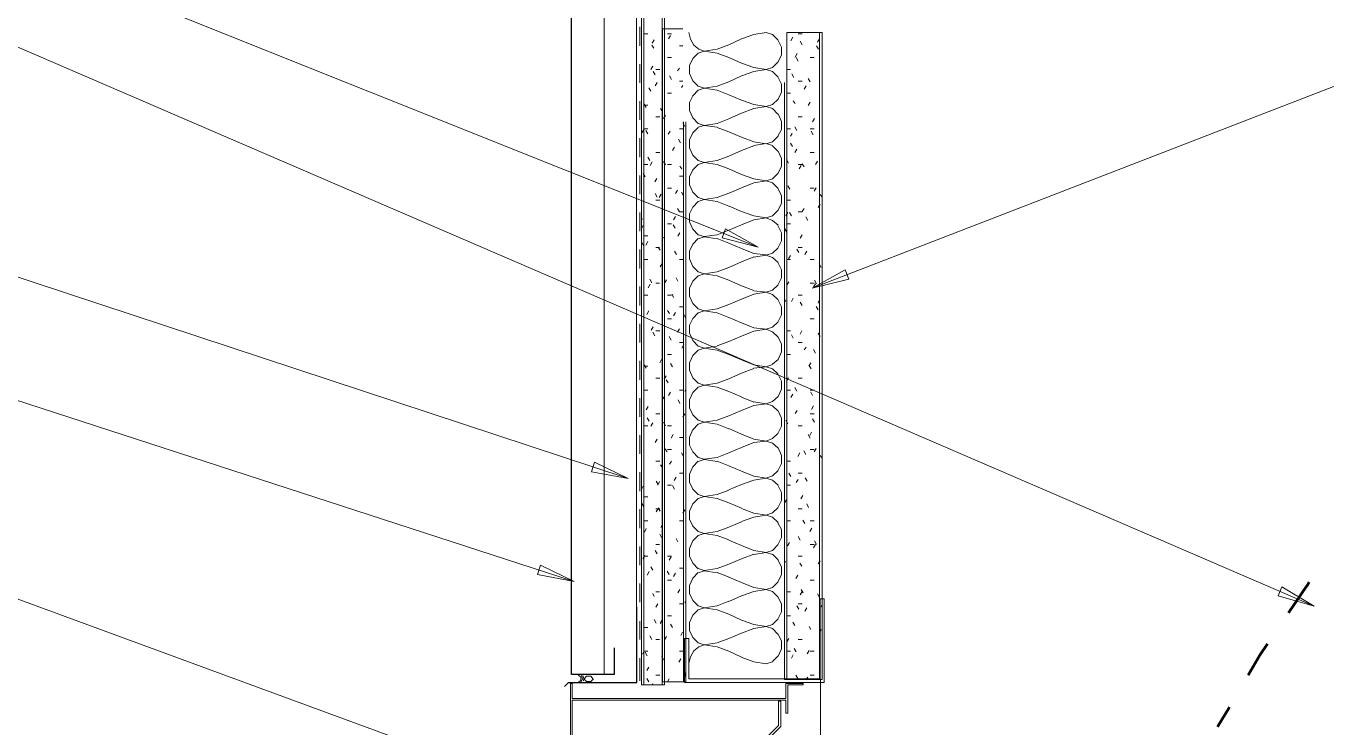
# Model space of a CAD drawing. Header units: inches. Extents: x -293 to 39679, y -468 to 488.
# Drawn here: x 424.89 to 460.71, y 441.72 to 461.05 of the extents above; entities that cross this region are included whole.
import ezdxf

# ---------------------------------------------------------------- set-up
doc = ezdxf.new("R2010")
doc.units = ezdxf.units.IN
doc.header["$MEASUREMENT"] = 0
doc.layers.add('PDF_Geometry', color=7, linetype='Continuous')

msp = doc.modelspace()

# ---------------------------------------------------------------- linework, layer by layer
at = {"layer": 'PDF_Geometry', "lineweight": 9}
for points in [[(446.55499, 453.82611), (498.88664, 474.08484)], [(441.8478, 469.49966), (441.8478, 442.88388)], [(441.91591, 442.88388), (441.91591, 469.49966)], [(442.42075, 442.88388), (442.42075, 469.49966)], [(442.48886, 460.97386), (442.48886, 469.49966)], [(440.82471, 468.77697), (440.82471, 443.17094)], [(441.71201, 443.06327), (441.71201, 466.10414)], [(445.06793, 454.95881), (418.19299, 465.70833)], [(460.387, 445.0526), (417.75562, 463.45576)], [(441.91675, 460.83852), (442.02585, 460.83852)], [(442.99403, 460.97416), (442.43466, 460.97416)], [(442.43466, 460.97416), (442.43466, 442.96742)], [(442.48932, 460.97416), (442.48932, 442.96742)], [(442.57151, 460.83852), (442.68077, 460.83852)], [(442.65277, 460.79627), (442.59815, 460.70092)], [(443.15766, 460.87855), (443.19872, 460.68779)], [(444.2625, 460.53749), (444.60352, 460.70065)], [(444.60321, 460.70012), (444.94423, 460.82295)], [(444.94491, 460.82358), (445.28583, 460.87855)], [(445.28583, 460.87855), (445.46317, 460.82358)], [(445.46271, 460.82295), (445.61269, 460.67265)], [(446.82737, 460.87855), (445.8589, 460.87855)], [(445.8589, 460.87855), (445.8589, 443.03514)], [(446.02297, 460.7429), (445.96835, 460.64758)], [(446.1731, 460.83852), (446.28221, 460.83852)], [(446.75886, 460.70065), (446.70442, 460.60534)], [(446.75915, 460.87855), (446.75915, 443.03514)], [(446.82737, 443.03514), (446.82737, 460.87855)], [(442.1885, 460.44043), (442.13394, 460.52276)], [(442.20283, 460.67397), (442.14823, 460.57867)], [(442.89815, 460.50942), (442.99355, 460.50942)], [(443.19853, 460.68731), (443.294, 460.52416)], [(443.29353, 460.52276), (443.42995, 460.41298)], [(443.58083, 460.36043), (443.41707, 460.30558)], [(443.43007, 460.4138), (443.58015, 460.35894)], [(443.58015, 460.35894), (443.93484, 460.4138)], [(443.93544, 460.30558), (443.58083, 460.36043)], [(443.93569, 460.41563), (444.2631, 460.53833)], [(445.61335, 460.67397), (445.70881, 460.46883)], [(445.70889, 460.46939), (445.70889, 460.2515)], [(446.2823, 460.53866), (446.22771, 460.63394)], [(446.73157, 460.41418), (446.67701, 460.50942)], [(442.57093, 460.18254), (442.68008, 460.18254)], [(443.26697, 460.15586), (443.17154, 459.96563)], [(443.4166, 460.30484), (443.26643, 460.15483)], [(444.26231, 460.18225), (443.93487, 460.30484)], [(444.60368, 460.0326), (444.26253, 460.18254)], [(444.94532, 459.91109), (444.6042, 460.03356)], [(445.61346, 460.06024), (445.46326, 459.91037)], [(445.70909, 460.25147), (445.61346, 460.06118)], [(446.14515, 460.2915), (446.09047, 460.19634)], [(446.17242, 460.08742), (446.11793, 460.18254)], [(446.49988, 460.18254), (446.60903, 460.18254)], [(442.16203, 459.95128), (442.10742, 459.85624)], [(442.2296, 459.70509), (442.17503, 459.80007)], [(442.24378, 459.85566), (442.35295, 459.85566)], [(442.68012, 459.58283), (442.62557, 459.67777)], [(442.89822, 459.89569), (442.84363, 459.81355)], [(443.17146, 459.96462), (443.17146, 459.74715)], [(443.17156, 459.7467), (443.26717, 459.54229)], [(444.26258, 459.51363), (444.60357, 459.67777)], [(444.60344, 459.67772), (444.94442, 459.80007)], [(445.28535, 459.85427), (444.94439, 459.90903)], [(444.945, 459.80091), (445.28606, 459.85566)], [(445.46268, 459.90903), (445.28535, 459.85427)], [(445.28606, 459.85566), (445.46335, 459.80091)], [(445.46282, 459.80007), (445.61286, 459.65035)], [(445.61338, 459.65109), (445.70896, 459.44674)], [(445.85899, 459.85566), (445.95448, 459.85566)], [(446.05025, 459.6384), (445.99569, 459.73336)], [(442.10739, 459.25607), (442.05291, 459.35089)], [(442.2842, 459.49988), (442.22969, 459.405)], [(442.89886, 459.52879), (442.99439, 459.52879)], [(442.99342, 459.4176), (442.95243, 459.36295)], [(443.41674, 459.28196), (443.26667, 459.13253)], [(443.26709, 459.54213), (443.41715, 459.39255)], [(443.41662, 459.39092), (443.58026, 459.33627)], [(443.58088, 459.33755), (443.41727, 459.28291)], [(443.58026, 459.33627), (443.93501, 459.39092)], [(443.93556, 459.28291), (443.58088, 459.33755)], [(443.93472, 459.391), (444.26214, 459.51322)], [(444.26254, 459.15985), (443.93508, 459.28196)], [(445.70899, 459.44651), (445.70899, 459.22786)], [(445.79015, 459.49988), (445.79015, 443.03469)], [(446.17296, 459.52879), (446.28216, 459.52879)], [(446.39045, 459.40426), (446.3358, 459.30942)], [(446.49942, 459.51392), (446.44488, 459.60884)], [(442.57058, 459.19968), (442.67981, 459.19968)], [(443.17148, 458.94174), (443.17148, 458.72351)], [(443.26725, 459.13298), (443.1717, 458.94188)], [(444.60384, 459.0103), (444.26273, 459.15966)], [(444.94428, 458.88647), (444.6032, 459.00845)], [(445.61351, 459.03736), (445.46342, 458.88807)], [(445.70925, 459.22859), (445.61367, 459.03743)], [(445.84475, 459.19968), (445.95381, 459.19968)], [(446.09034, 458.91325), (446.03577, 458.99511)], [(446.50001, 458.95508), (446.44545, 458.8588)], [(441.91611, 458.87281), (442.0252, 458.87281)], [(441.98395, 458.80323), (441.9294, 458.89949)], [(442.43436, 458.6954), (442.37984, 458.77719)], [(442.43419, 458.69491), (442.43419, 458.69491)], [(442.51593, 458.5993), (442.46145, 458.50314)], [(443.17181, 458.72382), (443.26721, 458.5186)], [(444.26278, 458.49139), (444.60372, 458.65489)], [(444.60346, 458.65371), (444.94456, 458.77719)], [(445.28557, 458.8316), (444.94449, 458.88615)], [(444.94504, 458.77825), (445.28621, 458.83278)], [(445.46285, 458.88615), (445.28557, 458.8316)], [(445.28621, 458.83278), (445.46345, 458.77825)], [(445.46302, 458.77719), (445.61296, 458.62645)], [(445.61365, 458.62821), (445.70918, 458.42305)], [(441.91563, 458.20349), (441.86107, 458.10748)], [(441.91658, 458.21905), (442.02572, 458.21905)], [(442.24374, 458.54593), (442.35285, 458.54593)], [(442.89896, 458.21905), (443.0081, 458.21905)], [(443.04827, 458.28531), (442.99367, 458.38138)], [(443.00811, 458.41029), (443.00811, 442.96798)], [(443.07633, 442.96798), (443.07633, 458.41029)], [(443.41685, 458.25908), (443.26672, 458.10863)], [(443.26725, 458.51925), (443.41737, 458.36865)], [(443.4167, 458.36804), (443.58049, 458.3136)], [(443.58105, 458.31467), (443.41729, 458.26024)], [(443.58049, 458.3136), (443.93515, 458.36804)], [(443.93579, 458.26024), (443.58105, 458.31467)], [(443.93488, 458.36699), (444.2623, 458.49034)], [(444.26254, 458.13584), (443.93524, 458.25908)], [(445.70811, 458.20349), (445.61258, 458.01307)], [(445.70915, 458.42363), (445.70915, 458.20583)], [(445.84562, 458.21905), (445.95475, 458.21905)], [(446.13141, 458.17639), (446.07683, 458.27242)], [(446.17273, 458.54593), (446.28184, 458.54593)], [(446.50043, 458.21905), (446.60957, 458.21905)], [(446.62222, 458.50368), (446.56759, 458.40756)], [(442.02502, 458.0808), (441.97046, 458.1768)], [(442.63929, 458.15012), (442.58473, 458.06853)], [(442.92596, 457.83629), (442.87145, 457.9322)], [(443.17162, 457.91886), (443.17162, 457.69988)], [(443.26732, 458.11009), (443.17183, 457.91975)], [(444.60392, 457.9864), (444.26286, 458.13678)], [(444.94431, 457.86246), (444.60329, 457.98557)], [(445.28568, 457.80893), (444.94466, 457.86327)], [(445.46306, 457.86327), (445.28568, 457.80893)], [(445.61377, 458.01448), (445.46363, 457.86417)], [(446.00841, 458.09453), (445.9537, 458.01296)], [(446.58184, 458.05413), (446.52729, 458.15012)], [(442.24347, 457.56307), (442.35265, 457.56307)], [(442.76253, 457.71428), (442.70791, 457.61845)], [(443.17067, 457.69872), (443.26617, 457.4943)], [(443.26617, 457.49414), (443.41633, 457.34414)], [(444.26296, 457.46859), (444.60414, 457.61867)], [(444.60371, 457.61853), (444.94475, 457.75431)], [(444.9453, 457.75558), (445.28626, 457.8099)], [(445.28626, 457.8099), (445.4636, 457.75558)], [(445.46309, 457.75431), (445.61325, 457.60415)], [(445.61379, 457.60532), (445.70926, 457.40098)], [(446.00924, 457.72737), (445.95459, 457.82324)], [(446.13149, 457.65869), (446.07688, 457.56288)], [(446.49974, 457.56307), (446.60892, 457.56307)], [(441.91625, 457.2362), (442.02545, 457.2362)], [(442.08006, 457.34505), (442.02549, 457.44077)], [(442.14861, 457.30513), (442.09407, 457.20945)], [(442.51683, 457.22279), (442.46229, 457.31847)], [(442.57115, 457.2362), (442.68035, 457.2362)], [(442.96614, 457.11266), (442.91147, 457.19395)], [(443.41703, 457.2362), (443.26686, 457.08634)], [(443.57996, 457.28956), (443.41636, 457.23535)], [(443.41685, 457.34516), (443.58049, 457.29093)], [(443.93474, 457.23535), (443.57996, 457.28956)], [(443.58049, 457.29093), (443.93519, 457.34516)], [(443.93495, 457.34459), (444.26237, 457.46746)], [(444.26275, 457.11344), (443.9353, 457.2362)], [(444.60404, 456.96411), (444.26304, 457.1139)], [(445.70832, 457.18061), (445.61284, 456.98934)], [(445.70933, 457.40075), (445.70933, 457.1822)], [(445.89933, 457.27614), (445.84478, 457.37184)], [(446.1726, 457.2362), (446.2818, 457.2362)], [(446.2549, 457.20951), (446.20023, 457.11387)], [(446.33623, 457.16823), (446.2817, 457.24954)], [(446.70475, 457.33181), (446.65021, 457.23613)], [(441.95667, 456.89381), (441.90204, 456.98937)], [(442.2707, 456.85373), (442.21626, 456.75822)], [(442.89885, 456.90932), (443.00791, 456.90932)], [(443.26629, 457.08499), (443.17085, 456.8938)], [(443.17183, 456.89598), (443.17183, 456.67786)], [(444.94453, 456.84006), (444.60341, 456.96269)], [(444.94422, 456.73069), (445.28526, 456.78479)], [(445.28579, 456.78627), (444.94483, 456.84039)], [(445.28526, 456.78479), (445.46254, 456.73069)], [(445.46311, 456.84039), (445.28579, 456.78627)], [(445.61267, 456.98937), (445.46264, 456.83966)], [(441.48009, 448.57349), (417.75648, 456.40455)], [(442.28461, 456.33588), (442.2301, 456.43123)], [(442.39389, 456.41789), (442.33938, 456.32254)], [(442.57054, 456.58022), (442.67963, 456.58022)], [(442.84405, 456.52685), (442.78952, 456.43146)], [(443.00721, 456.37589), (442.95253, 456.47126)], [(443.17092, 456.67584), (443.26636, 456.47063)], [(443.2663, 456.47126), (443.41651, 456.32185)], [(443.9352, 456.3222), (444.2626, 456.44457)], [(444.26319, 456.4463), (444.60415, 456.59578)], [(444.60381, 456.59459), (444.94494, 456.73143)], [(445.46332, 456.73143), (445.61336, 456.58186)], [(445.6127, 456.58022), (445.70827, 456.37509)], [(445.94044, 456.55372), (445.88588, 456.64915)], [(446.49938, 456.58022), (446.60863, 456.58022)], [(446.66418, 456.59578), (446.60963, 456.50037)], [(446.82772, 456.33622), (446.77321, 456.40455)], [(442.24333, 456.25334), (442.35259, 456.25334)], [(443.26645, 456.06211), (443.17092, 455.87167)], [(443.41708, 456.21331), (443.26702, 456.06246)], [(443.58022, 456.26668), (443.41647, 456.21268)], [(443.41704, 456.32227), (443.58067, 456.26826)], [(443.93488, 456.21268), (443.58022, 456.26668)], [(443.58067, 456.26826), (443.9354, 456.32227)], [(444.26296, 456.09104), (443.93553, 456.21331)], [(444.60429, 455.94023), (444.26321, 456.09101)], [(445.70848, 456.15772), (445.6129, 455.96721)], [(445.70827, 456.37564), (445.70827, 456.15796)], [(445.84497, 456.25334), (445.95408, 456.25334)], [(446.77264, 456.14438), (446.71803, 456.04913)], [(441.8747, 455.72136), (441.84743, 455.77525)], [(442.78969, 455.80416), (442.73499, 455.70904)], [(442.89857, 455.92688), (442.84399, 456.02208)], [(442.89849, 455.92646), (443.00762, 455.92646)], [(443.17087, 455.87087), (443.17087, 455.65203)], [(444.94471, 455.81766), (444.60367, 455.9398)], [(444.60403, 455.57225), (444.94508, 455.70854)], [(444.94443, 455.70802), (445.2854, 455.76191)], [(445.28601, 455.7636), (444.94497, 455.8175)], [(445.2854, 455.76191), (445.46278, 455.69375)], [(445.46327, 455.8175), (445.28601, 455.7636)], [(445.61287, 455.96649), (445.46279, 455.81578)], [(445.46354, 455.6952), (445.61361, 455.55891)], [(445.88624, 455.91312), (445.83167, 455.81796)], [(445.98172, 455.81796), (445.92716, 455.91312)], [(446.17265, 455.92646), (446.28178, 455.92646)], [(446.33642, 456.02208), (446.28184, 455.93957)], [(446.43218, 455.6957), (446.37765, 455.79082)], [(441.9023, 455.55734), (441.84765, 455.47497)], [(442.57145, 455.59959), (442.68044, 455.59959)], [(442.77516, 455.47564), (442.72051, 455.57068)], [(442.91179, 455.35276), (442.85719, 455.2578)], [(443.17101, 455.65295), (443.26655, 455.44855)], [(443.26658, 455.44838), (443.41651, 455.29797)], [(443.93526, 455.29821), (444.26264, 455.42169)], [(444.2622, 455.4202), (444.60323, 455.57068)], [(445.6129, 455.55734), (445.70841, 455.35301)], [(445.70832, 455.35276), (445.70832, 455.13435)], [(445.85831, 455.36672), (445.80384, 455.46172)], [(445.84543, 455.59959), (445.95458, 455.59959)], [(441.91675, 454.98661), (441.86221, 455.08147)], [(441.91564, 455.27048), (442.0248, 455.27048)], [(442.0256, 455.10816), (441.97089, 455.01329)], [(442.43524, 455.17709), (442.40788, 455.13597)], [(442.46187, 455.23046), (442.4345, 455.17667)], [(443.26659, 455.03922), (443.17112, 454.84796)], [(443.41726, 455.19043), (443.26716, 455.04018)], [(443.5803, 455.2438), (443.41657, 455.19001)], [(443.41721, 455.29939), (443.58082, 455.24559)], [(443.93498, 455.19001), (443.5803, 455.2438)], [(443.58082, 455.24559), (443.93558, 455.29939)], [(444.26312, 455.06706), (443.93572, 455.19043)], [(444.60312, 454.91572), (444.26213, 455.06591)], [(445.70854, 455.13484), (445.61303, 454.93085)], [(446.28199, 455.29939), (446.2274, 455.20445)], [(441.91625, 454.61673), (442.02529, 454.61673)], [(442.24333, 454.94361), (442.35251, 454.94361)], [(442.36593, 454.87478), (442.31141, 454.95695)], [(442.81628, 454.75322), (442.76163, 454.84799)], [(442.89847, 454.61673), (443.00752, 454.61673)], [(443.17089, 454.84799), (443.17089, 454.63001)], [(443.17106, 454.63007), (443.2667, 454.4249)], [(444.9448, 454.78105), (444.60368, 454.91692)], [(444.60417, 454.54991), (444.94513, 454.68566)], [(444.94455, 454.68377), (445.28559, 454.73903)], [(445.28629, 454.74022), (444.9452, 454.78128)], [(445.28559, 454.73903), (445.4629, 454.67114)], [(445.46347, 454.79462), (445.28612, 454.73935)], [(445.61312, 454.93027), (445.46302, 454.79438)], [(445.46368, 454.67232), (445.6138, 454.53657)], [(445.84515, 454.61673), (445.95436, 454.61673)], [(445.95422, 454.72569), (445.89959, 454.63096)], [(446.18647, 454.80879), (446.13181, 454.90358)], [(446.17233, 454.94361), (446.28136, 454.94361)], [(446.40406, 454.84799), (446.34957, 454.75322)], [(446.49992, 454.61673), (446.60912, 454.61673)], [(442.42109, 454.50777), (442.36651, 454.41155)], [(443.26665, 454.4255), (443.41677, 454.27568)], [(443.41731, 454.27651), (443.58106, 454.22135)], [(443.58106, 454.22135), (443.93567, 454.27651)], [(443.9354, 454.27582), (444.2629, 454.39881)], [(444.26231, 454.39791), (444.60325, 454.5478)], [(445.61296, 454.53445), (445.70857, 454.32936)], [(445.70854, 454.32988), (445.70854, 454.11234)], [(446.80035, 454.39821), (446.74578, 454.49443)], [(442.0933, 453.93407), (442.03869, 453.83806)], [(442.13496, 453.97587), (442.08047, 454.07193)], [(442.24305, 453.96075), (442.35214, 453.96075)], [(442.54317, 454.05637), (442.48869, 453.96031)], [(442.85748, 454.01588), (442.80299, 454.11196)], [(443.26665, 454.01634), (443.17124, 453.82583)], [(443.41736, 454.16755), (443.26739, 454.01789)], [(443.58046, 454.22092), (443.41674, 454.16577)], [(443.93515, 454.16577), (443.58046, 454.22092)], [(444.26318, 454.04467), (443.93582, 454.16755)], [(444.60334, 453.89344), (444.26228, 454.04303)], [(444.94491, 453.75713), (444.60389, 453.89404)], [(445.61331, 453.90738), (445.46318, 453.77046)], [(445.70876, 454.11196), (445.61316, 453.90721)], [(445.91339, 454.003), (445.85891, 453.90696)], [(446.49927, 453.96075), (446.60851, 453.96075)], [(446.64949, 453.94741), (446.59503, 453.86556)], [(446.67695, 453.94698), (446.62231, 454.04303)], [(441.91589, 453.63387), (442.025, 453.63387)], [(442.57067, 453.63387), (442.67977, 453.63387)], [(442.73536, 453.56687), (442.69432, 453.66278)], [(443.17115, 453.82511), (443.17115, 453.60642)], [(443.17133, 453.60719), (443.26674, 453.40284)], [(444.60432, 453.52599), (444.94535, 453.66278)], [(445.28514, 453.71528), (444.94414, 453.75617)], [(444.94468, 453.66111), (445.28578, 453.71615)], [(445.28578, 453.71615), (445.46301, 453.64853)], [(445.46366, 453.77174), (445.28624, 453.71669)], [(445.46261, 453.64722), (445.61275, 453.51044)], [(446.03552, 453.5516), (445.98099, 453.45573)], [(446.17219, 453.63387), (446.28129, 453.63387)], [(439.99258, 445.73582), (417.01942, 453.21138)], [(442.05265, 453.19804), (441.99819, 453.1023)], [(442.62543, 453.12976), (442.57097, 453.21138)], [(442.89842, 453.307), (443.00754, 453.307)], [(443.26676, 453.40261), (443.41692, 453.25183)], [(443.41624, 453.2514), (443.57996, 453.19646)], [(443.58064, 453.19804), (443.41695, 453.14311)], [(443.57996, 453.19646), (443.93473, 453.2514)], [(443.93533, 453.14311), (443.58064, 453.19804)], [(443.93556, 453.25343), (444.26302, 453.37593)], [(444.26244, 453.37563), (444.60344, 453.52491)], [(445.61317, 453.51157), (445.7087, 453.3073)], [(445.70873, 453.307), (445.70873, 453.08875)], [(445.8312, 453.45734), (445.79034, 453.52491)], [(446.28124, 453.34681), (446.22657, 453.44264)], [(446.71797, 453.22456), (446.66349, 453.32034)], [(446.75915, 453.51157), (446.71814, 453.41572)], [(442.57131, 452.98012), (442.68045, 452.98012)], [(442.78981, 453.15801), (442.7352, 453.06229)], [(443.0621, 453.00672), (443.02116, 453.10242)], [(443.2669, 452.99346), (443.17139, 452.80214)], [(443.4163, 453.14245), (443.2663, 452.99181)], [(444.26219, 453.02006), (443.93472, 453.14245)], [(444.60339, 452.86958), (444.26244, 453.02014)], [(444.94515, 452.73479), (444.60408, 452.87116)], [(445.61345, 452.8845), (445.46328, 452.74813)], [(445.70879, 453.08908), (445.6134, 452.88514)], [(446.50015, 452.98012), (446.60929, 452.98012)], [(442.17578, 452.7622), (442.12126, 452.66663)], [(442.21614, 452.51548), (442.16165, 452.61099)], [(442.24411, 452.65324), (442.35327, 452.65324)], [(442.66658, 452.39322), (442.61211, 452.48869)], [(442.89835, 452.70661), (442.84368, 452.61106)], [(443.17126, 452.80223), (443.17126, 452.58441)], [(443.17145, 452.58431), (443.26695, 452.37921)], [(444.26254, 452.35178), (444.60359, 452.50203)], [(444.60323, 452.50143), (444.9443, 452.63768)], [(445.28529, 452.69256), (444.94425, 452.73329)], [(444.94477, 452.63845), (445.28592, 452.69327)], [(445.46259, 452.74663), (445.28524, 452.6918)], [(445.28592, 452.69327), (445.46323, 452.62435)], [(445.46283, 452.62433), (445.61285, 452.4881)], [(445.61329, 452.48869), (445.70876, 452.28367)], [(445.84563, 452.65324), (445.95479, 452.65324)], [(446.03554, 452.44657), (445.98091, 452.54206)], [(446.26863, 452.65324), (446.2276, 452.55771)], [(446.77293, 452.4888), (446.71844, 452.58431)], [(442.89803, 452.32414), (443.00721, 452.32414)], [(443.02156, 452.27077), (442.96698, 452.17538)], [(443.41656, 452.11956), (443.26638, 451.96953)], [(443.26703, 452.37973), (443.41705, 452.22955)], [(443.41635, 452.22852), (443.58004, 452.1738)], [(443.5808, 452.17516), (443.41699, 452.12044)], [(443.58004, 452.1738), (443.9348, 452.22852)], [(443.93548, 452.12044), (443.5808, 452.17516)], [(444.26235, 451.9961), (443.93495, 452.11956)], [(443.9357, 452.23104), (444.2631, 452.35305)], [(445.70883, 452.28411), (445.70883, 452.06518)], [(446.17209, 452.32414), (446.28126, 452.32414)], [(446.39063, 452.20184), (446.33607, 452.12055)], [(446.64944, 452.03757), (446.59489, 452.13291)], [(442.40766, 451.86162), (442.35302, 451.76638)], [(442.57098, 451.99726), (442.68001, 451.99726)], [(442.70792, 451.65747), (442.6533, 451.75266)], [(443.26696, 451.97058), (443.17152, 451.76597)], [(443.17161, 451.766), (443.17161, 451.56156)], [(444.60369, 451.84731), (444.26253, 451.99726)], [(444.9453, 451.71246), (444.60419, 451.84828)], [(445.61348, 451.86162), (445.46345, 451.72579)], [(445.70902, 452.0662), (445.61355, 451.86151)], [(445.84505, 451.99726), (445.95424, 451.99726)], [(446.51387, 451.766), (446.45925, 451.6708)], [(441.9164, 451.67039), (442.0256, 451.67039)], [(441.98407, 451.61523), (441.92962, 451.71041)], [(442.52976, 451.41022), (442.47521, 451.31515)], [(443.17152, 451.56143), (443.26711, 451.35715)], [(444.26272, 451.3295), (444.6038, 451.47915)], [(444.60341, 451.4791), (444.94436, 451.61479)], [(445.2855, 451.6558), (444.94442, 451.71041)], [(444.94509, 451.61648), (445.2861, 451.65704)], [(445.46261, 451.72375), (445.28535, 451.6551)], [(445.2861, 451.65704), (445.46347, 451.60244)], [(445.46294, 451.60145), (445.61298, 451.46576)], [(445.61345, 451.46581), (445.70901, 451.26161)], [(446.52712, 451.6019), (446.47251, 451.69707)], [(442.24414, 451.34351), (442.35321, 451.34351)], [(442.58449, 451.2187), (442.52982, 451.30126)], [(443.07616, 451.04331), (443.04893, 450.98885)], [(443.41659, 451.09668), (443.26654, 450.94725)], [(443.26708, 451.35685), (443.41712, 451.20727)], [(443.41654, 451.20564), (443.5802, 451.15114)], [(443.58088, 451.15227), (443.41726, 451.09778)], [(443.5802, 451.15114), (443.93493, 451.20564)], [(443.93554, 451.09778), (443.58088, 451.15227)], [(443.9347, 451.20486), (444.26202, 451.32794)], [(444.26241, 450.97372), (443.93507, 451.09668)], [(445.70911, 451.04331), (445.61371, 450.83945)], [(445.70895, 451.26123), (445.70895, 451.04318)], [(445.9, 451.35685), (445.84547, 451.2618)], [(446.13157, 450.9884), (446.07693, 451.08334)], [(446.17307, 451.34351), (446.28213, 451.34351)], [(441.91586, 451.01441), (442.02494, 451.01441)], [(442.43484, 450.83743), (442.42116, 450.86542)], [(442.47608, 450.77032), (442.43503, 450.83874)], [(442.65316, 450.96104), (442.59855, 450.86614)], [(442.91244, 450.6483), (442.85788, 450.74312)], [(442.89802, 451.01441), (443.0071, 451.01441)], [(443.17171, 450.74312), (443.17171, 450.52551)], [(443.26709, 450.9477), (443.17173, 450.74236)], [(444.60371, 450.82503), (444.26268, 450.97438)], [(444.94424, 450.68634), (444.6031, 450.82317)], [(445.28571, 450.63314), (444.9446, 450.68753)], [(445.46279, 450.70087), (445.28547, 450.63249)], [(445.61366, 450.83874), (445.46361, 450.7019)], [(445.84467, 451.01441), (445.95375, 451.01441)], [(446.02215, 450.90545), (445.96755, 450.81057)], [(446.49945, 451.01441), (446.60868, 451.01441)], [(446.56839, 450.86614), (446.51378, 450.96104)], [(442.03909, 450.56523), (441.98457, 450.47048)], [(442.24373, 450.36065), (442.35283, 450.36065)], [(443.0486, 450.36065), (442.99413, 450.26443)], [(443.17064, 450.52298), (443.26615, 450.33196)], [(443.26717, 450.33397), (443.41723, 450.18344)], [(444.26291, 450.30567), (444.60386, 450.45627)], [(444.60345, 450.45521), (444.94459, 450.59191)], [(444.94519, 450.59377), (445.28638, 450.63416)], [(445.28638, 450.63416), (445.46366, 450.57978)], [(445.46304, 450.57857), (445.6131, 450.44187)], [(445.61358, 450.44293), (445.70906, 450.23799)], [(446.14544, 450.45627), (446.09095, 450.37398)], [(446.50013, 450.36065), (446.60924, 450.36065)], [(446.59544, 450.57857), (446.54076, 450.48382)], [(441.9167, 450.03377), (442.02582, 450.03377)], [(442.06657, 450.15551), (442.01196, 450.25169)], [(442.16121, 450.11383), (442.10663, 450.01769)], [(442.51697, 450.03325), (442.46239, 450.12939)], [(442.57142, 450.03377), (442.68054, 450.03377)], [(443.4168, 450.0738), (443.26674, 449.92343)], [(443.41661, 450.18276), (443.58039, 450.12848)], [(443.58099, 450.12939), (443.4174, 450.07512)], [(443.58039, 450.12848), (443.93509, 450.18276)], [(443.93576, 450.07512), (443.58099, 450.12939)], [(443.93477, 450.18248), (444.26217, 450.30506)], [(444.26262, 449.95133), (443.93521, 450.0738)], [(444.60386, 449.8012), (444.26281, 449.9515)], [(445.70806, 450.01821), (445.61258, 449.81362)], [(445.70918, 450.23835), (445.70918, 450.01962)], [(445.88584, 450.0866), (445.8314, 450.18276)], [(446.17303, 450.03377), (446.28215, 450.03377)], [(446.62333, 450.12884), (446.56873, 450.22501)], [(442.28463, 449.66465), (442.22999, 449.56869)], [(442.72077, 449.78695), (442.66627, 449.69094)], [(442.89799, 449.70467), (443.00712, 449.70467)], [(443.26725, 449.92482), (443.17181, 449.7203)], [(443.17181, 449.72024), (443.17181, 449.50196)], [(444.94436, 449.66402), (444.60321, 449.80029)], [(444.94416, 449.56882), (445.28521, 449.60906)], [(445.28586, 449.61048), (444.94474, 449.66465)], [(445.28521, 449.60906), (445.46254, 449.5549)], [(445.46306, 449.67799), (445.28568, 449.60988)], [(445.61255, 449.81363), (445.46264, 449.67735)], [(446.49973, 449.69094), (446.44506, 449.78695)], [(446.54105, 449.85588), (446.48638, 449.75985)], [(442.55705, 449.3092), (442.50247, 449.39114)], [(442.57081, 449.3778), (442.67996, 449.3778)], [(443.00726, 449.18636), (442.95271, 449.28218)], [(443.17086, 449.5001), (443.2663, 449.30985)], [(443.26619, 449.30886), (443.41627, 449.15894)], [(443.93497, 449.16009), (444.26244, 449.28218)], [(444.26307, 449.28339), (444.60404, 449.43339)], [(444.60361, 449.43288), (444.94476, 449.56903)], [(445.46323, 449.55569), (445.61329, 449.41955)], [(445.61379, 449.42005), (445.70919, 449.21594)], [(446.21319, 449.28218), (446.15864, 449.18636)], [(446.37752, 449.24193), (446.32295, 449.33777)], [(446.49978, 449.3778), (446.60893, 449.3778)], [(446.66316, 449.40448), (446.60858, 449.30862)], [(442.24372, 449.05092), (442.35288, 449.05092)], [(442.43465, 448.8735), (442.38001, 448.9553)], [(442.6802, 449.05092), (442.6257, 448.96909)], [(443.26632, 448.89971), (443.1708, 448.69448)], [(443.41699, 449.05092), (443.26691, 448.90115)], [(443.57999, 449.10429), (443.4163, 449.05024)], [(443.41681, 449.15988), (443.58055, 449.10581)], [(443.93472, 449.05024), (443.57999, 449.10429)], [(443.58055, 449.10581), (443.9352, 449.15988)], [(444.26278, 448.9274), (443.9353, 449.05092)], [(444.60409, 448.77892), (444.26304, 448.92862)], [(445.70829, 448.99533), (445.61274, 448.79002)], [(445.70931, 449.21547), (445.70931, 448.99763)], [(445.84521, 449.05092), (445.95437, 449.05092)], [(446.82789, 449.13358), (446.77335, 449.21547)], [(442.43442, 448.85914), (442.43442, 448.87303)], [(442.80341, 448.61508), (442.74885, 448.51952)], [(442.89878, 448.72404), (443.00795, 448.72404)], [(443.17082, 448.69513), (443.17082, 448.4762)], [(444.94454, 448.64169), (444.60338, 448.77741)], [(444.60398, 448.40954), (444.94496, 448.53281)], [(444.94441, 448.53223), (445.28546, 448.58617)], [(445.2859, 448.58781), (444.94493, 448.64177)], [(445.28546, 448.58617), (445.46269, 448.53223)], [(445.46321, 448.65511), (445.28578, 448.58728)], [(445.61271, 448.79075), (445.46279, 448.65502)], [(445.46344, 448.53281), (445.61352, 448.39567)], [(445.96824, 448.62844), (445.91381, 448.72404)], [(446.1726, 448.54615), (446.11805, 448.46448)], [(446.17301, 448.72404), (446.28203, 448.72404)], [(446.41752, 448.50396), (446.36296, 448.59952)], [(441.90236, 448.36826), (441.84785, 448.27279)], [(442.31243, 448.4106), (442.2579, 448.50612)], [(442.35232, 448.49056), (442.29778, 448.39504)], [(442.57043, 448.39494), (442.67961, 448.39494)], [(442.76163, 448.28613), (442.70712, 448.3816)], [(443.17104, 448.47721), (443.26639, 448.2862)], [(443.26636, 448.28598), (443.41644, 448.13667)], [(443.93507, 448.13617), (444.2626, 448.2593)], [(444.26314, 448.26112), (444.60426, 448.41051)], [(445.61261, 448.39494), (445.70809, 448.19013)], [(445.70821, 448.19036), (445.70821, 447.97187)], [(445.84453, 448.39494), (445.95371, 448.39494)], [(441.91572, 447.79488), (441.86117, 447.89017)], [(441.91594, 448.06806), (442.02514, 448.06806)], [(443.26635, 447.87683), (443.17092, 447.67244)], [(443.41709, 448.02804), (443.26701, 447.87734)], [(443.58013, 448.0814), (443.41648, 448.02757)], [(443.41694, 448.137), (443.58062, 448.08315)], [(443.9348, 448.02757), (443.58013, 448.0814)], [(443.58062, 448.08315), (443.93537, 448.137)], [(444.26282, 447.90502), (443.93545, 448.02804)], [(444.6042, 447.75511), (444.26315, 447.90574)], [(445.70835, 447.97244), (445.61288, 447.76798)], [(445.84466, 447.98579), (445.79008, 447.9043)], [(446.29578, 448.11031), (446.24117, 448.01494)], [(446.45855, 447.78155), (446.40399, 447.87683)], [(440.8113, 439.31102), (418.19282, 447.63223)], [(442.2437, 447.74118), (442.35275, 447.74118)], [(442.31167, 447.75453), (442.25714, 447.65929)], [(442.36612, 447.67263), (442.31159, 447.76787)], [(443.04892, 447.7145), (442.99424, 447.61928)], [(443.17094, 447.67225), (443.17094, 447.45421)], [(443.17111, 447.45433), (443.26669, 447.26409)], [(444.94457, 447.61782), (444.60358, 447.75453)], [(444.60414, 447.38716), (444.94511, 447.50992)], [(444.9445, 447.50804), (445.28554, 447.56329)], [(445.28608, 447.56362), (444.94511, 447.61888)], [(445.28554, 447.56329), (445.46282, 447.50804)], [(445.46334, 447.63223), (445.28602, 447.56467)], [(445.61285, 447.76787), (445.46292, 447.63115)], [(445.46363, 447.50992), (445.61371, 447.35954)], [(446.17265, 447.74118), (446.28171, 447.74118)], [(441.91653, 447.41431), (442.02575, 447.41431)], [(441.98497, 447.19639), (441.93041, 447.10137)], [(442.43508, 447.30535), (442.38049, 447.22408)], [(442.43508, 447.30535), (442.43508, 447.30535)], [(442.89871, 447.41431), (443.00793, 447.41431)], [(443.26641, 447.2631), (443.41649, 447.11286)], [(443.41708, 447.11411), (443.58086, 447.05896)], [(443.58086, 447.05896), (443.93555, 447.11411)], [(443.93534, 447.11379), (444.26276, 447.23641)], [(444.26213, 447.23509), (444.60308, 447.3854)], [(445.61298, 447.35872), (445.70852, 447.16702)], [(445.70829, 447.16748), (445.70829, 446.94988)], [(445.80402, 447.24976), (445.79038, 447.24976)], [(445.84541, 447.41431), (445.95463, 447.41431)], [(446.35009, 447.33254), (446.29547, 447.42765)], [(446.54128, 447.20973), (446.48672, 447.1147)], [(446.50025, 447.41431), (446.60947, 447.41431)], [(442.24328, 446.75833), (442.35251, 446.75833)], [(442.40729, 446.95022), (442.35261, 447.04518)], [(442.85762, 446.82796), (442.80312, 446.92288)], [(443.26655, 446.85395), (443.17105, 446.64886)], [(443.4172, 447.00515), (443.26712, 446.85507)], [(443.58028, 447.05852), (443.41653, 447.00338)], [(443.93503, 447.00338), (443.58028, 447.05852)], [(444.26301, 446.88264), (443.93559, 447.00515)], [(444.60318, 446.73062), (444.26215, 446.88063)], [(444.94471, 446.5955), (444.60373, 446.73164)], [(445.61307, 446.74499), (445.46299, 446.59506)], [(445.70851, 446.94956), (445.61312, 446.7444)], [(445.92728, 446.81392), (445.87265, 446.71904)], [(446.22653, 446.88131), (446.17202, 446.97625)], [(446.49966, 446.75833), (446.60874, 446.75833)], [(446.64974, 446.75833), (446.59513, 446.66347)], [(446.67712, 446.75905), (446.62248, 446.85395)], [(441.94315, 446.45814), (441.88859, 446.36339)], [(441.91614, 446.43145), (442.02539, 446.43145)], [(442.28507, 446.50121), (442.23049, 446.596)], [(442.571, 446.43145), (442.6801, 446.43145)], [(442.66663, 446.41811), (442.61209, 446.32338)], [(443.17107, 446.64937), (443.17107, 446.43069)], [(443.17132, 446.43145), (443.26681, 446.24046)], [(444.60425, 446.36478), (444.94535, 446.48704)], [(444.94468, 446.48538), (445.28571, 446.54041)], [(445.28634, 446.54096), (444.94524, 446.596)], [(445.28571, 446.54041), (445.46302, 446.48538)], [(445.46354, 446.596), (445.28634, 446.54096)], [(445.46373, 446.48704), (445.61381, 446.33727)], [(446.17259, 446.43145), (446.28169, 446.43145)], [(442.06647, 446.00896), (442.01186, 445.91286)], [(442.16149, 446.04845), (442.107, 446.1446)], [(442.61196, 445.9262), (442.55751, 446.0223)], [(442.89877, 446.10457), (443.00787, 446.10457)], [(443.26659, 446.24022), (443.41667, 446.0906)], [(443.58038, 446.03564), (443.4167, 445.98072)], [(443.41734, 446.09123), (443.58107, 446.0363)], [(443.93506, 445.98072), (443.58038, 446.03564)], [(443.58107, 446.0363), (443.93567, 446.09123)], [(443.93541, 446.09141), (444.26286, 446.21353)], [(444.2623, 446.21282), (444.60324, 446.36252)], [(445.61315, 446.33583), (445.70861, 446.14492)], [(445.70841, 446.1446), (445.70841, 445.92636)], [(445.81803, 446.26792), (445.79085, 446.30915)], [(446.26785, 446.15777), (446.21335, 446.24022)], [(446.77312, 446.30915), (446.71845, 446.22668)], [(442.5716, 445.7777), (442.68071, 445.7777)], [(442.78884, 445.96671), (442.73425, 445.87063)], [(443.26671, 445.83106), (443.17114, 445.62682)], [(443.41742, 445.98227), (443.26735, 445.83281)], [(444.26327, 445.85874), (443.93582, 445.98227)], [(444.60331, 445.70836), (444.26231, 445.85775)], [(444.94489, 445.57165), (444.60394, 445.70876)], [(445.61316, 445.7221), (445.46324, 445.5728)], [(445.7087, 445.92668), (445.61324, 445.72236)], [(446.15904, 445.91334), (446.10445, 445.81728)], [(446.50052, 445.7777), (446.60963, 445.7777)], [(442.20279, 445.3264), (442.16186, 445.40857)], [(442.24329, 445.4486), (442.3524, 445.4486)], [(442.91216, 445.51753), (442.85751, 445.42162)], [(443.1713, 445.62649), (443.1713, 445.4087)], [(443.17147, 445.40857), (443.26687, 445.21684)], [(444.26237, 445.18904), (444.60342, 445.33964)], [(444.60314, 445.33866), (444.94422, 445.46194)], [(444.94474, 445.46273), (445.28589, 445.51753)], [(445.28647, 445.5183), (444.9454, 445.57312)], [(445.28589, 445.51753), (445.46324, 445.46273)], [(445.46371, 445.57312), (445.28647, 445.5183)], [(445.4626, 445.46194), (445.61266, 445.31126)], [(445.61332, 445.31295), (445.70885, 445.1213)], [(445.84482, 445.4486), (445.95394, 445.4486)], [(446.28111, 445.46194), (446.22662, 445.36605)], [(446.30903, 445.42162), (446.25438, 445.51753)], [(446.75949, 445.29937), (446.70486, 445.39523)], [(442.29807, 445.12172), (442.24351, 445.02597)], [(442.89843, 445.12172), (443.00755, 445.12172)], [(443.07629, 445.13626), (443.04908, 445.17731)], [(443.41631, 444.95717), (443.26624, 444.8068)], [(443.26684, 445.21733), (443.41691, 445.06681)], [(443.58053, 445.01276), (443.41692, 444.95807)], [(443.41751, 445.06835), (443.58117, 445.01365)], [(443.93527, 444.95807), (443.58053, 445.01276)], [(443.58117, 445.01365), (443.93583, 445.06835)], [(444.26216, 444.83414), (443.9347, 444.95717)], [(443.93552, 445.06751), (444.263, 445.19065)], [(445.70868, 445.12172), (445.70868, 444.90286)], [(446.18674, 444.97262), (446.13218, 445.06835)], [(446.17254, 445.12172), (446.28167, 445.12172)], [(446.40444, 445.01276), (446.3499, 444.91705)], [(446.82785, 445.08169), (446.8005, 445.04066)], [(442.25763, 444.5903), (442.20302, 444.68588)], [(442.42153, 444.67254), (442.36692, 444.57696)], [(442.57127, 444.79484), (442.68041, 444.79484)], [(443.26691, 444.80818), (443.17128, 444.60326)], [(443.17141, 444.60361), (443.17141, 444.3852)], [(444.60345, 444.67091), (444.26233, 444.83487)], [(444.94526, 444.54965), (444.60421, 444.67254)], [(445.61336, 444.69922), (445.4633, 444.54901)], [(445.70885, 444.9038), (445.61334, 444.6988)], [(445.84532, 444.79484), (445.95445, 444.79484)], [(446.07696, 444.52139), (446.02235, 444.61695)], [(441.91677, 444.46796), (442.02591, 444.46796)], [(442.13411, 444.13907), (442.07959, 444.23448)], [(442.54362, 444.22114), (442.48895, 444.12573)], [(442.70812, 444.46804), (442.65353, 444.56358)], [(442.9799, 444.34344), (442.93899, 444.24799)], [(443.17164, 444.38569), (443.26711, 444.19475)], [(444.26257, 444.16678), (444.60359, 444.31675)], [(444.60327, 444.31628), (444.9443, 444.43906)], [(445.28531, 444.49343), (444.94428, 444.54801)], [(444.94493, 444.44007), (445.28603, 444.49465)], [(445.46273, 444.54801), (445.28531, 444.49343)], [(445.28603, 444.49465), (445.46341, 444.44007)], [(445.46282, 444.43906), (445.61287, 444.289)], [(445.61344, 444.29007), (445.70887, 444.09921)], [(446.51386, 444.41278), (446.47293, 444.49465)], [(446.79999, 444.41237), (446.75907, 444.31689)], [(442.24327, 444.13886), (442.35242, 444.13886)], [(443.26696, 444.19445), (443.41701, 444.04455)], [(443.43003, 443.93429), (443.29375, 443.82538)], [(443.41644, 444.04324), (443.58002, 443.98877)], [(443.58068, 443.98988), (443.4306, 443.93541)], [(443.58002, 443.98877), (443.93473, 444.04324)], [(443.93546, 443.93541), (443.58068, 443.98988)], [(444.26226, 443.81177), (443.93478, 443.93429)], [(443.93578, 444.04513), (444.26312, 444.16777)], [(445.70893, 443.88092), (445.6135, 443.67676)], [(445.70886, 444.09884), (445.70886, 443.88088)], [(445.91386, 444.16777), (445.8592, 444.07239)], [(446.11805, 443.79898), (446.06345, 443.89426)], [(446.17216, 444.13886), (446.28131, 444.13886)], [(441.92969, 443.81198), (441.87512, 443.73034)], [(441.91609, 443.81198), (442.02524, 443.81198)], [(442.01196, 443.69006), (441.95739, 443.7853)], [(442.43491, 443.62194), (442.40772, 443.67634)], [(442.46169, 443.57996), (442.43434, 443.62075)], [(442.93931, 443.60741), (442.88478, 443.51224)], [(442.89833, 443.81198), (443.00748, 443.81198)], [(443.19912, 443.663), (443.15817, 443.47262)], [(443.29373, 443.82533), (443.19833, 443.66204)], [(444.60353, 443.64871), (444.26246, 443.81198)], [(444.94418, 443.52506), (444.60304, 443.64743)], [(445.28547, 443.47077), (444.94449, 443.52513)], [(445.46275, 443.52513), (445.28547, 443.47077)], [(445.61347, 443.67634), (445.46343, 443.52675)], [(445.84506, 443.81198), (445.95421, 443.81198)], [(446.03599, 443.71637), (445.98143, 443.62116)], [(446.47218, 443.83867), (446.41759, 443.74341)], [(446.49984, 443.81198), (446.60899, 443.81198)], [(440.19675, 443.14266), (440.22404, 443.04768)], [(440.2376, 443.14266), (440.26489, 443.06125)], [(442.05297, 443.37615), (441.99834, 443.28107)], [(442.24417, 443.15823), (442.35319, 443.15823)], [(443.06262, 443.15823), (443.00804, 443.07681)], [(443.07614, 443.17215), (443.02153, 443.26719)], [(446.1594, 443.06324), (446.10482, 443.15823)], [(446.50047, 443.15823), (446.60964, 443.15823)], [(440.22509, 443.04927), (440.18425, 442.95432)], [(440.26588, 443.06261), (440.25231, 442.99479)], [(440.26511, 443.04791), (440.33326, 443.12932)], [(440.33436, 442.98145), (440.26609, 443.04927)], [(440.33326, 443.12932), (440.45613, 443.12932)], [(440.45666, 442.98034), (440.33386, 442.98034)], [(440.45613, 443.12932), (440.52428, 443.04791)], [(440.52532, 443.04927), (440.45705, 442.98145)], [(441.84818, 442.88472), (442.48934, 442.88472)], [(442.05302, 442.96766), (441.99845, 443.06261)], [(442.16131, 442.92475), (442.14775, 442.88407)], [(442.43495, 442.96699), (443.07618, 442.96699)], [(442.48949, 442.88564), (442.48949, 442.96699)], [(442.61259, 443.04927), (442.57159, 442.96788)], [(445.78998, 443.0337), (446.82684, 443.0337)], [(446.43162, 443.10264), (446.39077, 443.0348)], [(446.78585, 443.0337), (446.78585, 424.39883)], [(445.62633, 441.76431), (445.62633, 442.43332)], [(445.62633, 442.43332), (445.69443, 442.43332)], [(445.69443, 442.43332), (445.69443, 441.73725)], [(439.91098, 436.06442), (445.62703, 441.76622)], [(445.69567, 441.73954), (440.02042, 436.05035)]]:
    msp.add_lwpolyline(points, dxfattribs=at)
at = {"layer": 'PDF_Geometry', "lineweight": 30}
for points in [[(439.92399, 443.17074), (439.92399, 465.77504)], [(441.72493, 442.95183), (441.72493, 445.03944)], [(441.0976, 443.9076), (441.0976, 443.17105)], [(441.09805, 443.17157), (439.92474, 443.17157)], [(439.73405, 442.84518), (439.84312, 442.95365)], [(439.84312, 442.95365), (441.72574, 442.95365)]]:
    msp.add_lwpolyline(points, dxfattribs=at)
at = {"layer": 'PDF_Geometry', "lineweight": 18}
for points in [[(441.80653, 460.50994), (441.80653, 461.02753)], [(441.80669, 459.48585), (441.80669, 460.00465)], [(441.80689, 458.46338), (441.80689, 458.98177)], [(441.80694, 457.44093), (441.80694, 457.95888)], [(441.80709, 456.41689), (441.80709, 456.936)], [(441.80731, 455.39447), (441.80731, 455.91312)], [(441.80738, 454.37206), (441.80738, 454.89024)], [(441.80757, 453.34967), (441.80757, 453.86736)], [(441.80663, 452.3235), (441.80663, 452.84225)], [(441.80673, 451.30113), (441.80673, 451.81937)], [(441.80679, 450.27878), (441.80679, 450.79649)], [(441.80692, 449.25489), (441.80692, 449.77361)], [(441.8072, 448.23257), (441.8072, 448.75072)], [(441.80729, 447.20872), (441.80729, 447.72784)], [(441.80743, 446.18643), (441.80743, 446.70496)], [(441.80756, 445.16415), (441.80756, 445.68208)], [(446.88148, 445.25736), (446.77229, 445.25736)], [(446.77229, 445.25736), (446.77229, 443.04777)], [(446.88148, 442.95197), (446.88148, 445.25736)], [(441.80663, 444.13849), (441.80663, 444.64363)], [(443.15818, 444.16777), (443.03539, 444.16777)], [(443.03539, 444.16777), (443.03539, 442.95352)], [(443.15818, 443.04891), (443.15818, 444.16777)], [(441.80681, 442.99382), (441.80681, 443.62075)], [(440.1023, 443.15823), (440.18417, 443.10395)], [(439.93772, 442.92475), (439.89674, 442.92475)], [(439.89674, 442.92475), (439.89674, 424.48042)], [(439.93772, 442.51501), (439.93772, 442.92475)], [(440.18352, 443.00702), (440.10169, 442.95277)], [(440.18353, 443.10264), (440.18353, 443.00767)], [(443.03541, 442.95365), (446.88244, 442.95365)], [(446.77341, 443.04927), (443.15818, 443.04927)], [(446.30857, 442.92475), (445.83104, 442.92475)], [(445.83104, 442.92475), (445.83104, 442.51501)], [(445.88617, 442.10755), (445.88617, 442.88472)], [(445.88617, 442.88472), (446.3091, 442.88472)], [(446.30857, 442.88407), (446.30857, 442.92475)], [(445.83117, 442.51559), (439.93774, 442.51559)], [(439.93852, 424.95928), (439.93852, 442.46222)], [(439.93852, 442.46222), (445.83187, 442.46222)], [(445.83187, 442.46222), (445.83187, 442.10738)], [(445.83112, 442.10644), (445.88577, 442.10644)]]:
    msp.add_lwpolyline(points, dxfattribs=at)
at = {"layer": 'PDF_Geometry', "lineweight": 9}
for points in [[(445.06713, 454.95664), (444.1667, 455.46172), (444.07122, 455.21631)], [(446.55426, 453.82544), (447.56377, 454.07135), (447.4684, 454.32988)], [(441.48014, 448.57344), (440.55246, 449.02423), (440.47064, 448.76487)], [(439.99325, 445.73656), (439.0655, 446.18685), (438.98368, 445.92736)], [(460.38787, 445.05503), (459.50165, 445.58646), (459.39201, 445.3413)]]:
    msp.add_lwpolyline(points, close=True, dxfattribs=at)
at = {"layer": 'PDF_Geometry', "color": 253, "lineweight": 60, "true_color": 0xa9a9a9}
for points in [[(460.1831, 445.61241), (460.25166, 445.7221)], [(459.67812, 444.87607), (460.18372, 445.61315)], [(458.88698, 443.70335), (459.10486, 444.01656)], [(458.57246, 443.15749), (458.88678, 443.70303)], [(457.72695, 441.72562), (458.05447, 442.27099)]]:
    msp.add_lwpolyline(points, dxfattribs=at)

doc.saveas('drawing.dxf')
